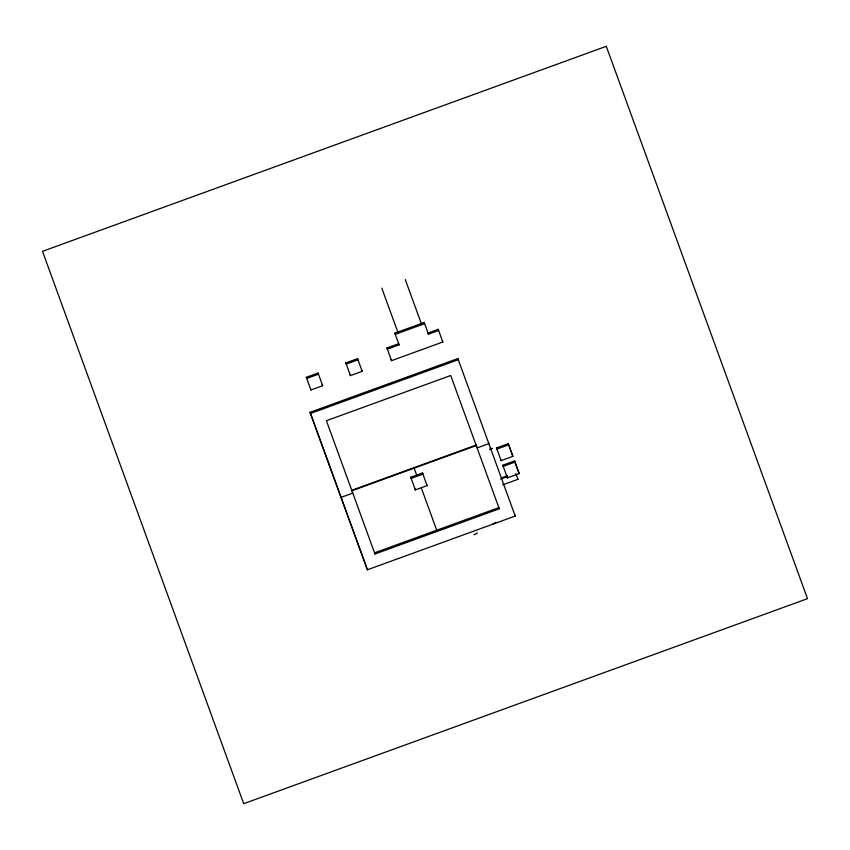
<?xml version="1.0" encoding="UTF-8"?>
<svg xmlns="http://www.w3.org/2000/svg" width="850" height="850" viewBox="0 0 850 850"><rect width="100%" height="100%" fill="white"/><g stroke="black" fill="none" stroke-linecap="round" stroke-linejoin="round"><path stroke-width="1.27" d="M424.203 322.469L424.618 323.648L395.25 334.326L394.846 333.147L424.203 322.469L428.464 334.199L438.611 330.501L438.207 329.322L428.049 333.019L428.464 334.199M306.308 377.294L318.059 373.022L322.66 385.698L310.909 389.969L306.308 377.294L306.723 378.462L318.463 374.191L318.059 373.022M345.833 362.918L357.574 358.647L362.174 371.333L350.434 375.604L345.833 362.918L346.237 364.098L357.988 359.826L357.574 358.647M386.941 347.969L398.682 343.697L399.096 344.877L387.356 349.148L386.941 347.969L391.542 360.655L442.808 342.008L442.393 340.829M310.059 412.303L457.863 358.562L515.217 516.046L367.413 569.787L310.059 412.303L367.413 569.787M310.473 413.483L458.267 359.731L457.863 358.562M351.571 490.365L476.319 444.996M351.741 490.843L476.489 445.485M410.752 477.233L422.503 472.961L427.104 485.637L415.353 489.908L410.752 477.233L411.166 478.401L422.907 474.13L422.503 472.961M489.802 449.225L492.224 448.343M489.802 449.416L492.15 448.566M496.517 447.939L508.268 443.668L512.454 455.175L512.869 456.354L501.118 460.626L496.517 447.939L496.931 449.119L508.672 444.848L508.268 443.668M502.807 465.205L514.548 460.934L518.744 472.441L519.159 473.609L507.408 477.881L502.807 465.205L503.221 466.374L514.962 462.103L514.548 460.934M501.479 477.902L507.344 475.766M500.576 479.113L507.62 476.553M502.669 484.872L517.937 479.315L517.661 478.529M374.967 554.009L499.279 508.81L498.865 507.631L374.563 552.829L374.967 554.009L326.411 420.718L450.712 375.509L499.279 508.81M491.204 448.449L490.652 448.343M508.672 444.848L512.869 456.354M514.962 462.103L519.159 473.609M515.844 473.567L517.937 479.315M438.207 329.322L442.808 342.008M405.28 279.586L421.674 324.562M381.788 288.129L398.183 333.104M394.846 333.147L399.096 344.877M413.95 467.681L416.649 475.118M421.324 487.942L436.656 530.017M506.993 476.712L507.408 477.881M500.714 459.446L501.118 460.626M514.803 514.866L515.217 516.046M488.431 442.467L488.835 443.647L477.094 447.918L476.68 446.739M391.138 359.476L391.542 360.655M426.689 484.468L427.104 485.637M414.949 488.739L415.353 489.908M361.771 370.154L362.174 371.333M350.019 374.425L350.434 375.604M322.246 384.529L322.66 385.698M352.378 491.938L352.782 493.117L341.041 497.388L340.627 496.209M310.505 388.801L310.909 389.969M477.339 532.918A7.246 3.209 -30.8 0 1 474.077 534.778M495.688 522.41A7.246 3.209 -30.8 0 1 492.437 524.269M606.284 46.314L42.5 251.334L243.716 803.686L807.5 598.666L606.284 46.314"/></g></svg>
